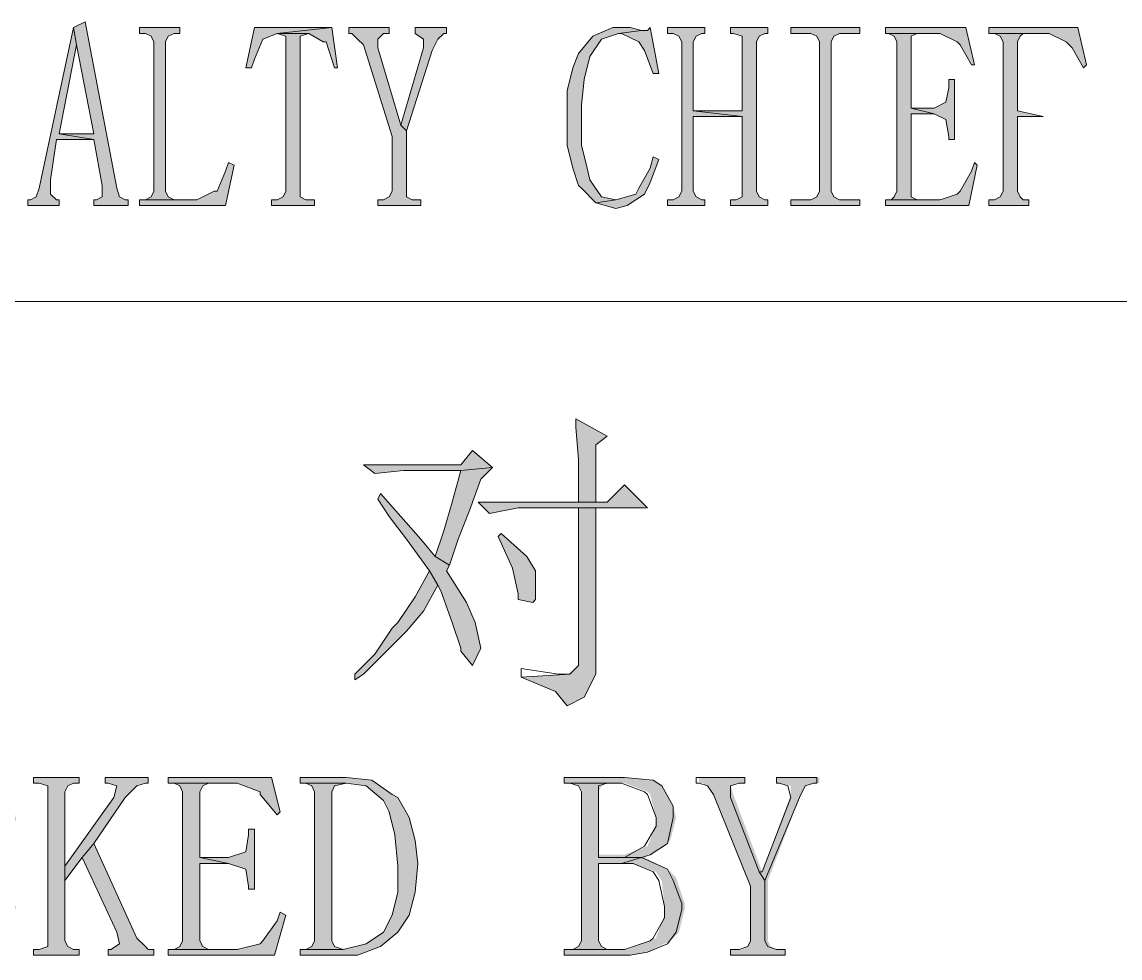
# Model space of a CAD drawing. Header units: millimetres. Extents: x 53009415 to 54059915, y 20499171 to 20796171.
# Drawn here: x 53608348 to 53614210, y 20544664 to 20549663 of the extents above; entities that cross this region are included whole.
import ezdxf

# ---------------------------------------------------------------- set-up
doc = ezdxf.new("R2010")
doc.units = ezdxf.units.MM
doc.header["$LTSCALE"] = 1000
doc.layers.add('PUB_TITLE', color=7, linetype='Continuous', lineweight=20)
doc.layers.add('ROAD', color=2, linetype='Continuous')

# ---------------------------------------------------------------- blocks, each defined once
blk = doc.blocks.new('a1')
at = {"layer": 'PUB_TITLE'}
h = blk.add_hatch(color=256, dxfattribs=at)
h.dxf.hatch_style = 1
h.paths.add_polyline_path([(50500050.6, 18559407), (50500053.7, 18559413.1), (50500059.8, 18559416.1), (50500081.3, 18559416.1), (50500081.3, 18559422.3), (50500010.8, 18559422.3), (50500010.8, 18559416.1), (50500029.2, 18559416.1), (50500035.3, 18559413.1), (50500038.4, 18559407), (50500038.4, 18559247.7), (50500035.3, 18559241.6), (50500029.2, 18559238.5), (50500010.8, 18559238.5), (50500010.8, 18559232.4), (50500081.3, 18559232.4), (50500081.3, 18559238.5), (50500059.8, 18559238.5), (50500053.7, 18559241.6), (50500050.6, 18559247.7)])
h.paths.add_polyline_path([(50500133.3, 18559302.8), (50500173.2, 18559302.8), (50500136.4, 18559308.9), (50500154.8, 18559403.9), (50500151.7, 18559422.3), (50500115, 18559250.8), (50500111.9, 18559241.6), (50500105.8, 18559238.5), (50500102.7, 18559238.5), (50500102.7, 18559232.4), (50500136.4, 18559232.4), (50500136.4, 18559238.5), (50500133.3, 18559238.5), (50500127.2, 18559244.6), (50500127.2, 18559259.9)])
h.paths.add_polyline_path([(50500164, 18559428.4), (50500151.7, 18559422.3), (50500154.8, 18559403.9), (50500173.2, 18559308.9), (50500136.4, 18559308.9), (50500173.2, 18559302.8), (50500182.3, 18559253.8), (50500182.3, 18559241.6), (50500176.2, 18559238.5), (50500173.2, 18559238.5), (50500173.2, 18559232.4), (50500209.9, 18559232.4), (50500209.9, 18559238.5), (50500206.8, 18559238.5), (50500200.7, 18559241.6), (50500197.7, 18559250.8)])
h.paths.add_polyline_path([(50500249.7, 18559407), (50500252.8, 18559413.1), (50500258.9, 18559416.1), (50500265, 18559416.1), (50500265, 18559422.3), (50500222.2, 18559422.3), (50500222.2, 18559416.1), (50500228.3, 18559416.1), (50500234.4, 18559413.1), (50500237.5, 18559407), (50500237.5, 18559247.7), (50500234.4, 18559241.6), (50500228.3, 18559238.5), (50500258.9, 18559238.5), (50500252.8, 18559241.6), (50500249.7, 18559247.7)])
h.paths.add_polyline_path([(50500323.2, 18559275.3), (50500317.1, 18559278.3), (50500314, 18559269.1), (50500304.9, 18559247.7), (50500301.8, 18559247.7), (50500283.4, 18559238.5), (50500258.9, 18559238.5), (50500228.3, 18559238.5), (50500222.2, 18559238.5), (50500222.2, 18559232.4), (50500314, 18559232.4)])
h.paths.add_polyline_path([(50500393.7, 18559403.9), (50500393.7, 18559413.1), (50500402.9, 18559416.1), (50500369.2, 18559416.1), (50500378.4, 18559413.1), (50500378.4, 18559403.9), (50500378.4, 18559247.7), (50500375.3, 18559241.6), (50500369.2, 18559238.5), (50500363, 18559238.5), (50500363, 18559232.4), (50500409, 18559232.4), (50500409, 18559238.5), (50500399.8, 18559238.5), (50500393.7, 18559241.6), (50500393.7, 18559247.7)])
h.paths.add_polyline_path([(50500369.2, 18559416.1), (50500427.4, 18559422.3), (50500344.7, 18559422.3), (50500335.5, 18559379.4), (50500341.6, 18559379.4), (50500344.7, 18559388.6), (50500353.9, 18559410)])
h.paths.add_polyline_path([(50500427.4, 18559422.3), (50500369.2, 18559416.1), (50500402.9, 18559416.1), (50500418.2, 18559407), (50500421.2, 18559407), (50500430.4, 18559379.4), (50500433.5, 18559379.4)])
h.paths.add_polyline_path([(50500482.5, 18559416.1), (50500488.6, 18559416.1), (50500488.6, 18559422.3), (50500445.7, 18559422.3), (50500445.7, 18559416.1), (50500448.8, 18559416.1), (50500454.9, 18559410), (50500461.1, 18559403.9), (50500491.7, 18559305.9), (50500491.7, 18559247.7), (50500488.6, 18559241.6), (50500482.5, 18559238.5), (50500476.4, 18559238.5), (50500476.4, 18559232.4), (50500522.3, 18559232.4), (50500522.3, 18559238.5), (50500513.1, 18559238.5), (50500507, 18559241.6), (50500507, 18559247.7), (50500507, 18559312), (50500500.9, 18559318.1), (50500476.4, 18559400.8), (50500476.4, 18559410)])
h.paths.add_polyline_path([(50500549.9, 18559422.3), (50500516.2, 18559422.3), (50500516.2, 18559416.1), (50500525.4, 18559410), (50500525.4, 18559400.8), (50500500.9, 18559318.1), (50500507, 18559312), (50500534.6, 18559397.8), (50500540.7, 18559410), (50500546.8, 18559416.1), (50500549.9, 18559416.1)])
h = blk.add_hatch(color=256, dxfattribs=at)
h.dxf.hatch_style = 1
h.paths.add_polyline_path([(50500703, 18559391.6), (50500715.3, 18559410), (50500733.6, 18559416.1), (50500758.1, 18559419.2), (50500745.9, 18559422.3), (50500733.6, 18559422.3), (50500727.5, 18559422.3), (50500706.1, 18559413.1), (50500690.8, 18559394.7), (50500684.6, 18559379.4), (50500678.5, 18559354.9), (50500678.5, 18559327.3), (50500678.5, 18559296.7), (50500684.6, 18559272.2), (50500690.8, 18559253.8), (50500693.8, 18559250.8), (50500709.1, 18559235.4), (50500730.6, 18559238.5), (50500715.3, 18559241.6), (50500703, 18559259.9), (50500699.9, 18559272.2), (50500693.8, 18559296.7), (50500693.8, 18559327.3), (50500693.8, 18559339.6), (50500696.9, 18559367.1)])
h.paths.add_polyline_path([(50500767.3, 18559422.3), (50500764.3, 18559419.2), (50500758.1, 18559419.2), (50500733.6, 18559416.1), (50500736.7, 18559416.1), (50500755.1, 18559407), (50500761.2, 18559397.8), (50500770.4, 18559373.3), (50500776.5, 18559373.3)])
h.paths.add_polyline_path([(50500767.3, 18559256.9), (50500776.5, 18559281.4), (50500770.4, 18559284.4), (50500767.3, 18559272.2), (50500755.1, 18559250.8), (50500752, 18559244.6), (50500730.6, 18559238.5), (50500709.1, 18559235.4), (50500730.6, 18559229.3), (50500742.8, 18559232.4), (50500761.2, 18559244.6)])
h.paths.add_polyline_path([(50500813.3, 18559407), (50500816.3, 18559413.1), (50500822.5, 18559416.1), (50500825.5, 18559416.1), (50500825.5, 18559422.3), (50500785.7, 18559422.3), (50500785.7, 18559416.1), (50500791.8, 18559416.1), (50500798, 18559413.1), (50500801, 18559407), (50500801, 18559247.7), (50500798, 18559241.6), (50500791.8, 18559238.5), (50500785.7, 18559238.5), (50500785.7, 18559232.4), (50500825.5, 18559232.4), (50500825.5, 18559238.5), (50500822.5, 18559238.5), (50500816.3, 18559241.6), (50500813.3, 18559247.7), (50500813.3, 18559327.3), (50500865.3, 18559327.3), (50500813.3, 18559333.5)])
h.paths.add_polyline_path([(50500880.6, 18559407), (50500883.7, 18559413.1), (50500889.8, 18559416.1), (50500892.9, 18559416.1), (50500892.9, 18559422.3), (50500853.1, 18559422.3), (50500853.1, 18559416.1), (50500856.1, 18559416.1), (50500865.3, 18559413.1), (50500865.3, 18559407), (50500865.3, 18559333.5), (50500813.3, 18559333.5), (50500865.3, 18559327.3), (50500865.3, 18559247.7), (50500865.3, 18559241.6), (50500859.2, 18559238.5), (50500853.1, 18559238.5), (50500853.1, 18559232.4), (50500892.9, 18559232.4), (50500892.9, 18559238.5), (50500889.8, 18559238.5), (50500883.7, 18559241.6), (50500880.6, 18559247.7)])
h.paths.add_polyline_path([(50500960.3, 18559407), (50500963.3, 18559413.1), (50500969.5, 18559416.1), (50500990.9, 18559416.1), (50500990.9, 18559422.3), (50500917.4, 18559422.3), (50500917.4, 18559416.1), (50500938.8, 18559416.1), (50500945, 18559413.1), (50500948, 18559407), (50500948, 18559247.7), (50500945, 18559241.6), (50500938.8, 18559238.5), (50500917.4, 18559238.5), (50500917.4, 18559232.4), (50500990.9, 18559232.4), (50500990.9, 18559238.5), (50500969.5, 18559238.5), (50500963.3, 18559241.6), (50500960.3, 18559247.7)])
h.paths.add_polyline_path([(50501046, 18559407), (50501046, 18559413.1), (50501052.2, 18559416.1), (50501021.5, 18559416.1), (50501027.7, 18559413.1), (50501030.7, 18559407), (50501030.7, 18559247.7), (50501027.7, 18559241.6), (50501024.6, 18559238.5), (50501052.2, 18559238.5), (50501046, 18559241.6), (50501046, 18559247.7), (50501046, 18559330.4), (50501070.5, 18559330.4), (50501046, 18559336.5)])
h.paths.add_polyline_path([(50501092, 18559367.1), (50501085.9, 18559367.1), (50501085.9, 18559358), (50501082.8, 18559342.6), (50501070.5, 18559336.5), (50501046, 18559336.5), (50501070.5, 18559330.4), (50501082.8, 18559324.3), (50501085.9, 18559305.9), (50501085.9, 18559302.8), (50501092, 18559302.8)])
h.paths.add_polyline_path([(50501116.5, 18559275.3), (50501113.4, 18559278.3), (50501110.4, 18559269.1), (50501098.1, 18559247.7), (50501095, 18559244.6), (50501076.7, 18559238.5), (50501052.2, 18559238.5), (50501024.6, 18559238.5), (50501018.5, 18559238.5), (50501018.5, 18559232.4), (50501107.3, 18559232.4)])
h.paths.add_polyline_path([(50501104.2, 18559422.3), (50501018.5, 18559422.3), (50501018.5, 18559416.1), (50501021.5, 18559416.1), (50501076.7, 18559416.1), (50501095, 18559407), (50501098.1, 18559403.9), (50501110.4, 18559382.5), (50501113.4, 18559382.5)])
h = blk.add_hatch(color=256, dxfattribs=at)
h.dxf.hatch_style = 1
h.paths.add_polyline_path([(50501159.4, 18559407), (50501162.4, 18559413.1), (50501165.5, 18559416.1), (50501134.9, 18559416.1), (50501141, 18559413.1), (50501144, 18559407), (50501144, 18559247.7), (50501141, 18559241.6), (50501134.9, 18559238.5), (50501128.7, 18559238.5), (50501128.7, 18559232.4), (50501171.6, 18559232.4), (50501171.6, 18559238.5), (50501165.5, 18559238.5), (50501162.4, 18559241.6), (50501159.4, 18559247.7), (50501159.4, 18559327.3), (50501186.9, 18559327.3), (50501159.4, 18559333.5)])
h.paths.add_polyline_path([(50501223.7, 18559422.3), (50501128.7, 18559422.3), (50501128.7, 18559416.1), (50501134.9, 18559416.1), (50501190, 18559416.1), (50501193.1, 18559416.1), (50501211.4, 18559407), (50501217.6, 18559400.8), (50501229.8, 18559379.4), (50501232.9, 18559382.5)])
h = blk.add_hatch(color=256, dxfattribs=at)
h.dxf.hatch_style = 1
h.paths.add_polyline_path([(50500577.4, 18558970.8), (50500565.2, 18558955.5), (50500461.1, 18558955.5), (50500473.3, 18558946.3), (50500503.9, 18558949.4), (50500565.2, 18558949.4), (50500598.9, 18558952.4)])
h.paths.add_polyline_path([(50500586.6, 18558940.2), (50500598.9, 18558952.4), (50500565.2, 18558949.4), (50500556, 18558915.7), (50500546.8, 18558885), (50500537.6, 18558857.5), (50500552.9, 18558848.3), (50500562.1, 18558875.9), (50500574.4, 18558906.5)])
h.paths.add_polyline_path([(50500522.3, 18558875.9), (50500500.9, 18558900.4), (50500479.4, 18558924.9), (50500476.4, 18558918.7), (50500488.6, 18558900.4), (50500507, 18558875.9), (50500531.5, 18558842.2), (50500540.7, 18558826.9), (50500543.7, 18558820.7), (50500556, 18558787), (50500565.2, 18558759.5), (50500565.2, 18558756.4), (50500577.4, 18558741.1), (50500586.6, 18558759.5), (50500580.5, 18558787), (50500571.3, 18558808.5), (50500549.9, 18558842.2), (50500552.9, 18558848.3), (50500537.6, 18558857.5)])
h.paths.add_polyline_path([(50500531.5, 18558842.2), (50500516.2, 18558814.6), (50500497.8, 18558787), (50500491.7, 18558780.9), (50500473.3, 18558753.3), (50500451.9, 18558731.9), (50500451.9, 18558725.8), (50500461.1, 18558731.9), (50500485.6, 18558756.4), (50500507, 18558777.8), (50500525.4, 18558799.3), (50500540.7, 18558826.9)])
h.paths.add_polyline_path([(50500739.8, 18558934), (50500721.4, 18558915.7), (50500709.1, 18558915.7), (50500690.8, 18558915.7), (50500583.6, 18558915.7), (50500595.8, 18558903.4), (50500626.4, 18558909.5), (50500690.8, 18558909.5), (50500709.1, 18558909.5), (50500764.3, 18558909.5)])
h.paths.add_polyline_path([(50500709.1, 18558976.9), (50500721.4, 18558986.1), (50500687.7, 18559004.5), (50500687.7, 18558995.3), (50500690.8, 18558961.6), (50500690.8, 18558915.7), (50500709.1, 18558915.7)])
h.paths.add_polyline_path([(50500709.1, 18558909.5), (50500690.8, 18558909.5), (50500690.8, 18558741.1), (50500681.6, 18558731.9), (50500629.5, 18558728.8), (50500666.3, 18558713.5), (50500678.5, 18558698.2), (50500696.9, 18558707.4), (50500709.1, 18558731.9)])
h.paths.add_polyline_path([(50500635.6, 18558857.5), (50500608.1, 18558882), (50500605, 18558878.9), (50500620.3, 18558845.2), (50500626.4, 18558817.7), (50500626.4, 18558811.5), (50500641.8, 18558808.5), (50500644.8, 18558811.5), (50500644.8, 18558842.2)])
h = blk.add_hatch(color=256, dxfattribs=at)
h.dxf.hatch_style = 1
h.paths.add_polyline_path([(50499655.5, 18558624.7), (50499649.4, 18558618.6), (50499643.3, 18558618.6), (50499612.7, 18558615.5), (50499618.8, 18558615.5), (50499640.2, 18558606.3), (50499646.4, 18558597.1), (50499658.6, 18558572.6), (50499664.7, 18558575.7)])
h.paths.add_polyline_path([(50499643.3, 18558618.6), (50499631, 18558621.6), (50499615.7, 18558624.7), (50499603.5, 18558621.6), (50499579, 18558615.5), (50499560.6, 18558597.1), (50499551.4, 18558578.8), (50499545.3, 18558554.3), (50499542.2, 18558526.7), (50499545.3, 18558499.1), (50499551.4, 18558471.6), (50499560.6, 18558453.2), (50499563.7, 18558450.1), (50499585.1, 18558434.8), (50499609.6, 18558437.9), (50499591.2, 18558444), (50499572.9, 18558462.4), (50499569.8, 18558471.6), (50499563.7, 18558496.1), (50499563.7, 18558526.7), (50499563.7, 18558542), (50499566.7, 18558566.5), (50499575.9, 18558591), (50499588.2, 18558609.4), (50499612.7, 18558615.5)])
h.paths.add_polyline_path([(50499655.5, 18558456.3), (50499664.7, 18558483.8), (50499658.6, 18558486.9), (50499655.5, 18558474.6), (50499640.2, 18558450.1), (50499634.1, 18558447.1), (50499609.6, 18558437.9), (50499585.1, 18558434.8), (50499609.6, 18558428.7), (50499621.9, 18558431.8), (50499646.4, 18558444)])
h.paths.add_polyline_path([(50499713.7, 18558526.7), (50499778.1, 18558526.7), (50499713.7, 18558535.9), (50499713.7, 18558606.3), (50499716.8, 18558612.5), (50499726, 18558615.5), (50499729.1, 18558615.5), (50499729.1, 18558621.6), (50499680, 18558621.6), (50499680, 18558615.5), (50499683.1, 18558615.5), (50499692.3, 18558612.5), (50499695.4, 18558606.3), (50499695.4, 18558447.1), (50499692.3, 18558440.9), (50499686.2, 18558437.9), (50499680, 18558437.9), (50499680, 18558431.8), (50499729.1, 18558431.8), (50499729.1, 18558437.9), (50499722.9, 18558437.9), (50499716.8, 18558440.9), (50499713.7, 18558447.1)])
h.paths.add_polyline_path([(50499796.4, 18558606.3), (50499799.5, 18558612.5), (50499808.7, 18558615.5), (50499811.7, 18558615.5), (50499811.7, 18558621.6), (50499762.7, 18558621.6), (50499762.7, 18558615.5), (50499768.9, 18558615.5), (50499778.1, 18558612.5), (50499778.1, 18558606.3), (50499778.1, 18558535.9), (50499713.7, 18558535.9), (50499778.1, 18558526.7), (50499778.1, 18558447.1), (50499778.1, 18558440.9), (50499768.9, 18558437.9), (50499762.7, 18558437.9), (50499762.7, 18558431.8), (50499811.7, 18558431.8), (50499811.7, 18558437.9), (50499805.6, 18558437.9), (50499799.5, 18558440.9), (50499796.4, 18558447.1)])
h.paths.add_polyline_path([(50499860.8, 18558529.8), (50499891.4, 18558529.8), (50499860.8, 18558535.9), (50499860.8, 18558606.3), (50499863.8, 18558612.5), (50499869.9, 18558615.5), (50499833.2, 18558615.5), (50499839.3, 18558612.5), (50499842.4, 18558606.3), (50499842.4, 18558447.1), (50499839.3, 18558440.9), (50499833.2, 18558437.9), (50499869.9, 18558437.9), (50499863.8, 18558440.9), (50499860.8, 18558447.1)])
h.paths.add_polyline_path([(50499918.9, 18558566.5), (50499912.8, 18558566.5), (50499912.8, 18558560.4), (50499909.8, 18558542), (50499891.4, 18558535.9), (50499860.8, 18558535.9), (50499891.4, 18558529.8), (50499909.8, 18558523.6), (50499912.8, 18558505.3), (50499912.8, 18558502.2), (50499918.9, 18558502.2)])
h.paths.add_polyline_path([(50499934.3, 18558621.6), (50499827.1, 18558621.6), (50499827.1, 18558615.5), (50499833.2, 18558615.5), (50499900.6, 18558615.5), (50499922, 18558606.3), (50499925.1, 18558603.3), (50499943.4, 18558581.8), (50499946.5, 18558584.9)])
h.paths.add_polyline_path([(50499949.6, 18558474.6), (50499946.5, 18558477.7), (50499943.4, 18558468.5), (50499928.1, 18558447.1), (50499925.1, 18558444), (50499897.5, 18558437.9), (50499869.9, 18558437.9), (50499833.2, 18558437.9), (50499827.1, 18558437.9), (50499827.1, 18558431.8), (50499937.3, 18558431.8)])
h.paths.add_polyline_path([(50499989.4, 18558526.7), (50499989.4, 18558542), (50499992.5, 18558566.5), (50500001.6, 18558591), (50500013.9, 18558609.4), (50500038.4, 18558615.5), (50500069, 18558618.6), (50500056.8, 18558621.6), (50500041.5, 18558624.7), (50500029.2, 18558621.6), (50500007.8, 18558615.5), (50499986.3, 18558597.1), (50499980.2, 18558578.8), (50499971, 18558554.3), (50499967.9, 18558526.7), (50499971, 18558499.1), (50499977.1, 18558471.6), (50499986.3, 18558453.2), (50499989.4, 18558450.1), (50500010.8, 18558434.8), (50500035.3, 18558437.9), (50500017, 18558444), (50499998.6, 18558462.4), (50499995.5, 18558471.6), (50499989.4, 18558496.1)])
h.paths.add_polyline_path([(50500081.3, 18558624.7), (50500075.1, 18558618.6), (50500069, 18558618.6), (50500038.4, 18558615.5), (50500044.5, 18558615.5), (50500066, 18558606.3), (50500072.1, 18558597.1), (50500084.3, 18558572.6), (50500090.5, 18558575.7)])
h.paths.add_polyline_path([(50500081.3, 18558456.3), (50500090.5, 18558483.8), (50500084.3, 18558486.9), (50500081.3, 18558474.6), (50500066, 18558450.1), (50500059.8, 18558447.1), (50500035.3, 18558437.9), (50500010.8, 18558434.8), (50500035.3, 18558428.7), (50500050.6, 18558431.8), (50500072.1, 18558444)])
h.paths.add_polyline_path([(50500142.5, 18558606.3), (50500145.6, 18558612.5), (50500151.7, 18558615.5), (50500157.8, 18558615.5), (50500157.8, 18558621.6), (50500108.8, 18558621.6), (50500108.8, 18558615.5), (50500115, 18558615.5), (50500124.1, 18558612.5), (50500124.1, 18558606.3), (50500124.1, 18558447.1), (50500124.1, 18558440.9), (50500115, 18558437.9), (50500108.8, 18558437.9), (50500108.8, 18558431.8), (50500157.8, 18558431.8), (50500157.8, 18558437.9), (50500151.7, 18558437.9), (50500145.6, 18558440.9), (50500142.5, 18558447.1), (50500142.5, 18558511.4), (50500142.5, 18558526.7)])
h.paths.add_polyline_path([(50500173.2, 18558551.2), (50500206.8, 18558600.2), (50500219.1, 18558612.5), (50500228.3, 18558615.5), (50500231.3, 18558615.5), (50500231.3, 18558621.6), (50500185.4, 18558621.6), (50500185.4, 18558615.5), (50500188.5, 18558615.5), (50500197.7, 18558612.5), (50500194.6, 18558600.2), (50500142.5, 18558526.7), (50500142.5, 18558511.4), (50500160.9, 18558535.9)])
h.paths.add_polyline_path([(50500173.2, 18558551.2), (50500160.9, 18558535.9), (50500197.7, 18558456.3), (50500200.7, 18558444), (50500191.5, 18558437.9), (50500188.5, 18558437.9), (50500188.5, 18558431.8), (50500237.5, 18558431.8), (50500237.5, 18558437.9), (50500231.3, 18558437.9), (50500228.3, 18558440.9), (50500219.1, 18558450.1)])
h.paths.add_polyline_path([(50500286.5, 18558606.3), (50500289.5, 18558612.5), (50500295.7, 18558615.5), (50500258.9, 18558615.5), (50500265, 18558612.5), (50500268.1, 18558606.3), (50500268.1, 18558447.1), (50500265, 18558440.9), (50500258.9, 18558437.9), (50500295.7, 18558437.9), (50500289.5, 18558440.9), (50500286.5, 18558447.1), (50500286.5, 18558529.8), (50500317.1, 18558529.8), (50500286.5, 18558535.9)])
h.paths.add_polyline_path([(50500363, 18558621.6), (50500252.8, 18558621.6), (50500252.8, 18558615.5), (50500258.9, 18558615.5), (50500326.3, 18558615.5), (50500350.8, 18558606.3), (50500350.8, 18558603.3), (50500369.2, 18558581.8), (50500372.2, 18558584.9)])
h.paths.add_polyline_path([(50500344.7, 18558566.5), (50500338.5, 18558566.5), (50500338.5, 18558560.4), (50500335.5, 18558542), (50500317.1, 18558535.9), (50500286.5, 18558535.9), (50500317.1, 18558529.8), (50500335.5, 18558523.6), (50500338.5, 18558505.3), (50500338.5, 18558502.2), (50500344.7, 18558502.2)])
h.paths.add_polyline_path([(50500378.4, 18558474.6), (50500372.2, 18558477.7), (50500369.2, 18558468.5), (50500353.9, 18558447.1), (50500350.8, 18558444), (50500326.3, 18558437.9), (50500295.7, 18558437.9), (50500258.9, 18558437.9), (50500252.8, 18558437.9), (50500252.8, 18558431.8), (50500366.1, 18558431.8)])
h = blk.add_hatch(color=256, dxfattribs=at)
h.dxf.hatch_style = 1
h.paths.add_polyline_path([(50500427.4, 18558606.3), (50500430.4, 18558612.5), (50500442.7, 18558615.5), (50500399.8, 18558615.5), (50500405.9, 18558612.5), (50500409, 18558606.3), (50500409, 18558447.1), (50500405.9, 18558440.9), (50500399.8, 18558437.9), (50500439.6, 18558437.9), (50500430.4, 18558440.9), (50500427.4, 18558447.1)], flags=17)
h.paths.add_polyline_path([(50500516.2, 18558554.3), (50500510.1, 18558578.8), (50500497.8, 18558600.2), (50500491.7, 18558603.3), (50500470.2, 18558618.6), (50500442.7, 18558621.6), (50500393.7, 18558621.6), (50500393.7, 18558615.5), (50500399.8, 18558615.5), (50500442.7, 18558615.5), (50500464.1, 18558612.5), (50500482.5, 18558597.1), (50500488.6, 18558584.9), (50500494.7, 18558560.4), (50500497.8, 18558526.7), (50500497.8, 18558499.1), (50500491.7, 18558474.6), (50500482.5, 18558456.3), (50500464.1, 18558444), (50500439.6, 18558437.9), (50500399.8, 18558437.9), (50500393.7, 18558437.9), (50500393.7, 18558431.8), (50500439.6, 18558431.8), (50500454.9, 18558431.8), (50500479.4, 18558440.9), (50500497.8, 18558456.3), (50500510.1, 18558474.6), (50500516.2, 18558499.1), (50500519.2, 18558529.8)])
h = blk.add_hatch(color=256, dxfattribs=at)
h.dxf.hatch_style = 1
h.paths.add_polyline_path([(50500712.2, 18558529.8), (50500736.7, 18558529.8), (50500761.2, 18558535.9), (50500712.2, 18558539), (50500712.2, 18558606.4), (50500715.3, 18558612.5), (50500721.4, 18558615.6), (50500684.6, 18558615.6), (50500690.8, 18558612.5), (50500693.8, 18558606.4), (50500693.8, 18558447.1), (50500690.8, 18558441), (50500684.6, 18558437.9), (50500721.4, 18558437.9), (50500715.3, 18558441), (50500712.2, 18558447.1)])
h.paths.add_polyline_path([(50500794.9, 18558578.8), (50500791.8, 18558591.1), (50500779.6, 18558612.5), (50500770.4, 18558618.6), (50500739.8, 18558621.7), (50500675.4, 18558621.7), (50500675.4, 18558615.6), (50500684.6, 18558615.6), (50500736.7, 18558615.6), (50500739.8, 18558615.6), (50500764.3, 18558606.4), (50500767.3, 18558603.3), (50500773.5, 18558578.8), (50500773.5, 18558569.6), (50500764.3, 18558548.2), (50500739.8, 18558539), (50500712.2, 18558539), (50500761.2, 18558535.9), (50500767.3, 18558539), (50500788.8, 18558554.3)])
h.paths.add_polyline_path([(50500794.9, 18558514.5), (50500785.7, 18558523.7), (50500761.2, 18558535.9), (50500736.7, 18558529.8), (50500749, 18558529.8), (50500773.5, 18558520.6), (50500779.6, 18558511.4), (50500782.6, 18558483.9), (50500782.6, 18558474.7), (50500773.5, 18558450.2), (50500767.3, 18558447.1), (50500742.8, 18558437.9), (50500721.4, 18558437.9), (50500684.6, 18558437.9), (50500675.4, 18558437.9), (50500675.4, 18558431.8), (50500745.9, 18558431.8), (50500764.3, 18558434.9), (50500788.8, 18558447.1), (50500798, 18558456.3), (50500804.1, 18558480.8), (50500804.1, 18558486.9)])
h.paths.add_polyline_path([(50500856.1, 18558603.3), (50500853.1, 18558612.5), (50500862.3, 18558615.6), (50500868.4, 18558615.6), (50500868.4, 18558621.7), (50500819.4, 18558621.7), (50500819.4, 18558615.6), (50500822.5, 18558615.6), (50500828.6, 18558612.5), (50500834.7, 18558603.3), (50500874.5, 18558505.3), (50500874.5, 18558447.1), (50500871.5, 18558441), (50500865.3, 18558437.9), (50500853.1, 18558437.9), (50500853.1, 18558431.8), (50500911.3, 18558431.8), (50500911.3, 18558437.9), (50500902.1, 18558437.9), (50500896, 18558441), (50500892.9, 18558447.1), (50500892.9, 18558511.4), (50500886.8, 18558520.6)])
h.paths.add_polyline_path([(50500926.6, 18558600.3), (50500932.7, 18558612.5), (50500945, 18558615.6), (50500948, 18558615.6), (50500948, 18558621.7), (50500902.1, 18558621.7), (50500902.1, 18558615.6), (50500905.2, 18558615.6), (50500917.4, 18558612.5), (50500917.4, 18558603.3), (50500886.8, 18558520.6), (50500892.9, 18558511.4)])
blk.add_line((50499410, 18559130), (50505410, 18559130), dxfattribs=at)
at = {"layer": 'PUB_TITLE', "lineweight": 0}
for points in [[(50500164, 18559428.4), (50500151.7, 18559422.3), (50500154.8, 18559403.9), (50500173.2, 18559308.9), (50500136.4, 18559308.9), (50500173.2, 18559302.8), (50500182.3, 18559253.8), (50500182.3, 18559241.6), (50500176.2, 18559238.5), (50500173.2, 18559238.5), (50500173.2, 18559232.4), (50500209.9, 18559232.4), (50500209.9, 18559238.5), (50500206.8, 18559238.5), (50500200.7, 18559241.6), (50500197.7, 18559250.8)], [(50500151.7, 18559422.3), (50500115, 18559250.8), (50500111.9, 18559241.6), (50500105.8, 18559238.5), (50500102.7, 18559238.5), (50500102.7, 18559232.4), (50500136.4, 18559232.4), (50500136.4, 18559238.5), (50500133.3, 18559238.5), (50500127.2, 18559244.6), (50500127.2, 18559259.9), (50500133.3, 18559302.8), (50500173.2, 18559302.8), (50500136.4, 18559308.9), (50500154.8, 18559403.9), (50500154.8, 18559403.9)], [(50500265, 18559422.3), (50500222.2, 18559422.3), (50500222.2, 18559416.1), (50500228.3, 18559416.1), (50500234.4, 18559413.1), (50500237.5, 18559407), (50500237.5, 18559247.7), (50500234.4, 18559241.6), (50500228.3, 18559238.5), (50500258.9, 18559238.5), (50500252.8, 18559241.6), (50500249.7, 18559247.7), (50500249.7, 18559407), (50500252.8, 18559413.1), (50500258.9, 18559416.1), (50500265, 18559416.1)], [(50500427.4, 18559422.3), (50500344.7, 18559422.3), (50500335.5, 18559379.4), (50500341.6, 18559379.4), (50500344.7, 18559388.6), (50500353.9, 18559410), (50500369.2, 18559416.1)], [(50500369.2, 18559416.1), (50500378.4, 18559413.1), (50500378.4, 18559403.9), (50500378.4, 18559247.7), (50500375.3, 18559241.6), (50500369.2, 18559238.5), (50500363, 18559238.5), (50500363, 18559232.4), (50500409, 18559232.4), (50500409, 18559238.5), (50500399.8, 18559238.5), (50500393.7, 18559241.6), (50500393.7, 18559247.7), (50500393.7, 18559403.9), (50500393.7, 18559413.1), (50500402.9, 18559416.1)], [(50500427.4, 18559422.3), (50500369.2, 18559416.1), (50500402.9, 18559416.1), (50500418.2, 18559407), (50500421.2, 18559407), (50500430.4, 18559379.4), (50500433.5, 18559379.4)], [(50500488.6, 18559422.3), (50500445.7, 18559422.3), (50500445.7, 18559416.1), (50500448.8, 18559416.1), (50500454.9, 18559410), (50500461.1, 18559403.9), (50500491.7, 18559305.9), (50500491.7, 18559247.7), (50500488.6, 18559241.6), (50500482.5, 18559238.5), (50500476.4, 18559238.5), (50500476.4, 18559232.4), (50500522.3, 18559232.4), (50500522.3, 18559238.5), (50500513.1, 18559238.5), (50500507, 18559241.6), (50500507, 18559247.7), (50500507, 18559312), (50500500.9, 18559318.1), (50500476.4, 18559400.8), (50500476.4, 18559410), (50500482.5, 18559416.1), (50500488.6, 18559416.1)], [(50500549.9, 18559422.3), (50500516.2, 18559422.3), (50500516.2, 18559416.1), (50500516.2, 18559416.1), (50500525.4, 18559410), (50500525.4, 18559400.8), (50500500.9, 18559318.1), (50500500.9, 18559318.1), (50500507, 18559312), (50500534.6, 18559397.8), (50500540.7, 18559410), (50500546.8, 18559416.1), (50500549.9, 18559416.1)], [(50500733.6, 18559422.3), (50500727.5, 18559422.3), (50500706.1, 18559413.1), (50500690.8, 18559394.7), (50500684.6, 18559379.4), (50500678.5, 18559354.9), (50500678.5, 18559327.3), (50500678.5, 18559296.7), (50500684.6, 18559272.2), (50500690.8, 18559253.8), (50500693.8, 18559250.8), (50500709.1, 18559235.4), (50500730.6, 18559238.5), (50500715.3, 18559241.6), (50500703, 18559259.9), (50500699.9, 18559272.2), (50500693.8, 18559296.7), (50500693.8, 18559327.3), (50500693.8, 18559339.6), (50500696.9, 18559367.1), (50500703, 18559391.6), (50500715.3, 18559410), (50500733.6, 18559416.1), (50500758.1, 18559419.2), (50500745.9, 18559422.3)], [(50500767.3, 18559422.3), (50500764.3, 18559419.2), (50500758.1, 18559419.2), (50500733.6, 18559416.1), (50500736.7, 18559416.1), (50500755.1, 18559407), (50500761.2, 18559397.8), (50500770.4, 18559373.3), (50500776.5, 18559373.3)], [(50500825.5, 18559422.3), (50500785.7, 18559422.3), (50500785.7, 18559416.1), (50500791.8, 18559416.1), (50500798, 18559413.1), (50500801, 18559407), (50500801, 18559247.7), (50500798, 18559241.6), (50500791.8, 18559238.5), (50500785.7, 18559238.5), (50500785.7, 18559232.4), (50500825.5, 18559232.4), (50500825.5, 18559238.5), (50500822.5, 18559238.5), (50500816.3, 18559241.6), (50500813.3, 18559247.7), (50500813.3, 18559327.3), (50500865.3, 18559327.3), (50500813.3, 18559333.5), (50500813.3, 18559407), (50500816.3, 18559413.1), (50500822.5, 18559416.1), (50500825.5, 18559416.1)], [(50500892.9, 18559422.3), (50500853.1, 18559422.3), (50500853.1, 18559416.1), (50500856.1, 18559416.1), (50500865.3, 18559413.1), (50500865.3, 18559407), (50500865.3, 18559333.5), (50500813.3, 18559333.5), (50500865.3, 18559327.3), (50500865.3, 18559247.7), (50500865.3, 18559241.6), (50500859.2, 18559238.5), (50500853.1, 18559238.5), (50500853.1, 18559232.4), (50500892.9, 18559232.4), (50500892.9, 18559238.5), (50500889.8, 18559238.5), (50500883.7, 18559241.6), (50500880.6, 18559247.7), (50500880.6, 18559407), (50500883.7, 18559413.1), (50500889.8, 18559416.1), (50500892.9, 18559416.1)], [(50500990.9, 18559422.3), (50500917.4, 18559422.3), (50500917.4, 18559416.1), (50500938.8, 18559416.1), (50500945, 18559413.1), (50500948, 18559407), (50500948, 18559247.7), (50500945, 18559241.6), (50500938.8, 18559238.5), (50500917.4, 18559238.5), (50500917.4, 18559232.4), (50500990.9, 18559232.4), (50500990.9, 18559238.5), (50500969.5, 18559238.5), (50500963.3, 18559241.6), (50500960.3, 18559247.7), (50500960.3, 18559407), (50500963.3, 18559413.1), (50500969.5, 18559416.1), (50500990.9, 18559416.1)], [(50501104.2, 18559422.3), (50501018.5, 18559422.3), (50501018.5, 18559416.1), (50501021.5, 18559416.1), (50501076.7, 18559416.1), (50501095, 18559407), (50501098.1, 18559403.9), (50501110.4, 18559382.5), (50501113.4, 18559382.5)], [(50501021.5, 18559416.1), (50501027.7, 18559413.1), (50501030.7, 18559407), (50501030.7, 18559247.7), (50501027.7, 18559241.6), (50501024.6, 18559238.5), (50501052.2, 18559238.5), (50501046, 18559241.6), (50501046, 18559247.7), (50501046, 18559330.4), (50501070.5, 18559330.4), (50501046, 18559336.5), (50501046, 18559407), (50501046, 18559413.1), (50501052.2, 18559416.1), (50501076.7, 18559416.1)], [(50501223.7, 18559422.3), (50501128.7, 18559422.3), (50501128.7, 18559416.1), (50501134.9, 18559416.1), (50501190, 18559416.1), (50501193.1, 18559416.1), (50501211.4, 18559407), (50501217.6, 18559400.8), (50501229.8, 18559379.4), (50501232.9, 18559382.5)], [(50501134.9, 18559416.1), (50501141, 18559413.1), (50501144, 18559407), (50501144, 18559247.7), (50501141, 18559241.6), (50501134.9, 18559238.5), (50501128.7, 18559238.5), (50501128.7, 18559232.4), (50501171.6, 18559232.4), (50501171.6, 18559238.5), (50501165.5, 18559238.5), (50501162.4, 18559241.6), (50501159.4, 18559247.7), (50501159.4, 18559327.3), (50501186.9, 18559327.3), (50501159.4, 18559333.5), (50501159.4, 18559407), (50501162.4, 18559413.1), (50501165.5, 18559416.1), (50501190, 18559416.1)], [(50501092, 18559367.1), (50501085.9, 18559367.1), (50501085.9, 18559358), (50501082.8, 18559342.6), (50501070.5, 18559336.5), (50501046, 18559336.5), (50501070.5, 18559330.4), (50501082.8, 18559324.3), (50501085.9, 18559305.9), (50501085.9, 18559302.8), (50501092, 18559302.8)], [(50500317.1, 18559278.3), (50500314, 18559269.1), (50500304.9, 18559247.7), (50500301.8, 18559247.7), (50500283.4, 18559238.5), (50500258.9, 18559238.5), (50500228.3, 18559238.5), (50500222.2, 18559238.5), (50500222.2, 18559232.4), (50500314, 18559232.4), (50500323.2, 18559275.3)], [(50500770.4, 18559284.4), (50500767.3, 18559272.2), (50500755.1, 18559250.8), (50500752, 18559244.6), (50500730.6, 18559238.5), (50500709.1, 18559235.4), (50500730.6, 18559229.3), (50500742.8, 18559232.4), (50500761.2, 18559244.6), (50500767.3, 18559256.9), (50500776.5, 18559281.4)], [(50501113.4, 18559278.3), (50501110.4, 18559269.1), (50501098.1, 18559247.7), (50501095, 18559244.6), (50501076.7, 18559238.5), (50501052.2, 18559238.5), (50501024.6, 18559238.5), (50501018.5, 18559238.5), (50501018.5, 18559232.4), (50501107.3, 18559232.4), (50501116.5, 18559275.3)], [(50500687.7, 18559004.5), (50500687.7, 18558995.3), (50500690.8, 18558961.6), (50500690.8, 18558915.7), (50500709.1, 18558915.7), (50500709.1, 18558976.9), (50500721.4, 18558986.1)], [(50500577.4, 18558970.8), (50500565.2, 18558955.5), (50500461.1, 18558955.5), (50500473.3, 18558946.3), (50500473.3, 18558946.3), (50500503.9, 18558949.4), (50500565.2, 18558949.4), (50500598.9, 18558952.4)], [(50500598.9, 18558952.4), (50500565.2, 18558949.4), (50500556, 18558915.7), (50500546.8, 18558885), (50500537.6, 18558857.5), (50500552.9, 18558848.3), (50500562.1, 18558875.9), (50500574.4, 18558906.5), (50500586.6, 18558940.2)], [(50500739.8, 18558934), (50500721.4, 18558915.7), (50500709.1, 18558915.7), (50500690.8, 18558915.7), (50500583.6, 18558915.7), (50500595.8, 18558903.4), (50500595.8, 18558903.4), (50500626.4, 18558909.5), (50500690.8, 18558909.5), (50500709.1, 18558909.5), (50500764.3, 18558909.5)], [(50500479.4, 18558924.9), (50500476.4, 18558918.7), (50500488.6, 18558900.4), (50500507, 18558875.9), (50500531.5, 18558842.2), (50500531.5, 18558842.2), (50500540.7, 18558826.9), (50500543.7, 18558820.7), (50500556, 18558787), (50500565.2, 18558759.5), (50500565.2, 18558756.4), (50500577.4, 18558741.1), (50500586.6, 18558759.5), (50500580.5, 18558787), (50500571.3, 18558808.5), (50500549.9, 18558842.2), (50500552.9, 18558848.3), (50500537.6, 18558857.5), (50500522.3, 18558875.9), (50500500.9, 18558900.4)], [(50500709.1, 18558909.5), (50500690.8, 18558909.5), (50500690.8, 18558741.1), (50500681.6, 18558731.9), (50500629.5, 18558728.8), (50500666.3, 18558713.5), (50500678.5, 18558698.2), (50500696.9, 18558707.4), (50500709.1, 18558731.9)], [(50500608.1, 18558882), (50500605, 18558878.9), (50500605, 18558878.9), (50500620.3, 18558845.2), (50500626.4, 18558817.7), (50500626.4, 18558811.5), (50500641.8, 18558808.5), (50500644.8, 18558811.5), (50500644.8, 18558842.2), (50500635.6, 18558857.5)], [(50500531.5, 18558842.2), (50500516.2, 18558814.6), (50500497.8, 18558787), (50500491.7, 18558780.9), (50500473.3, 18558753.3), (50500451.9, 18558731.9), (50500451.9, 18558725.8), (50500461.1, 18558731.9), (50500485.6, 18558756.4), (50500507, 18558777.8), (50500525.4, 18558799.3), (50500540.7, 18558826.9)], [(50500629.5, 18558738), (50500629.5, 18558728.8), (50500681.6, 18558731.9), (50500669.3, 18558731.9)], [(50500157.8, 18558621.6), (50500108.8, 18558621.6), (50500108.8, 18558615.5), (50500115, 18558615.5), (50500124.1, 18558612.5), (50500124.1, 18558606.3), (50500124.1, 18558447.1), (50500124.1, 18558440.9), (50500115, 18558437.9), (50500108.8, 18558437.9), (50500108.8, 18558431.8), (50500157.8, 18558431.8), (50500157.8, 18558437.9), (50500151.7, 18558437.9), (50500145.6, 18558440.9), (50500142.5, 18558447.1), (50500142.5, 18558511.4), (50500142.5, 18558526.7), (50500142.5, 18558606.3), (50500145.6, 18558612.5), (50500151.7, 18558615.5), (50500157.8, 18558615.5)], [(50500231.3, 18558621.6), (50500185.4, 18558621.6), (50500185.4, 18558615.5), (50500188.5, 18558615.5), (50500197.7, 18558612.5), (50500194.6, 18558600.2), (50500142.5, 18558526.7), (50500142.5, 18558511.4), (50500160.9, 18558535.9), (50500173.2, 18558551.2), (50500206.8, 18558600.2), (50500219.1, 18558612.5), (50500228.3, 18558615.5), (50500231.3, 18558615.5)], [(50500363, 18558621.6), (50500252.8, 18558621.6), (50500252.8, 18558615.5), (50500258.9, 18558615.5), (50500326.3, 18558615.5), (50500350.8, 18558606.3), (50500350.8, 18558603.3), (50500369.2, 18558581.8), (50500372.2, 18558584.9)], [(50500442.7, 18558621.6), (50500393.7, 18558621.6), (50500393.7, 18558615.5), (50500399.8, 18558615.5), (50500442.7, 18558615.5), (50500464.1, 18558612.5), (50500482.5, 18558597.1), (50500488.6, 18558584.9), (50500494.7, 18558560.4), (50500497.8, 18558526.7), (50500497.8, 18558499.1), (50500491.7, 18558474.6), (50500482.5, 18558456.3), (50500464.1, 18558444), (50500439.6, 18558437.9), (50500399.8, 18558437.9), (50500393.7, 18558437.9), (50500393.7, 18558431.8), (50500439.6, 18558431.8), (50500454.9, 18558431.8), (50500479.4, 18558440.9), (50500497.8, 18558456.3), (50500510.1, 18558474.6), (50500516.2, 18558499.1), (50500519.2, 18558529.8), (50500516.2, 18558554.3), (50500510.1, 18558578.8), (50500497.8, 18558600.2), (50500491.7, 18558603.3), (50500470.2, 18558618.6)], [(50500739.8, 18558621.6), (50500675.4, 18558621.6), (50500675.4, 18558615.5), (50500681.6, 18558615.5), (50500733.6, 18558615.5), (50500736.7, 18558615.5), (50500761.2, 18558606.3), (50500764.3, 18558603.3), (50500773.5, 18558578.8), (50500773.5, 18558569.6), (50500761.2, 18558548.1), (50500739.8, 18558535.9), (50500712.2, 18558535.9), (50500758.1, 18558535.9), (50500767.3, 18558539), (50500785.7, 18558551.2), (50500791.8, 18558578.8), (50500791.8, 18558591), (50500779.6, 18558612.5), (50500770.4, 18558618.6)], [(50500868.4, 18558621.6), (50500816.3, 18558621.6), (50500816.3, 18558615.5), (50500819.4, 18558615.5), (50500828.6, 18558612.5), (50500834.7, 18558603.3), (50500874.5, 18558505.3), (50500874.5, 18558447.1), (50500871.5, 18558440.9), (50500862.3, 18558437.9), (50500853.1, 18558437.9), (50500853.1, 18558431.8), (50500911.3, 18558431.8), (50500911.3, 18558437.9), (50500902.1, 18558437.9), (50500892.9, 18558440.9), (50500889.8, 18558447.1), (50500889.8, 18558511.4), (50500883.7, 18558520.6), (50500853.1, 18558600.2), (50500853.1, 18558612.5), (50500862.3, 18558615.5), (50500868.4, 18558615.5)], [(50500945, 18558621.6), (50500902.1, 18558621.6), (50500902.1, 18558615.5), (50500905.2, 18558615.5), (50500914.3, 18558612.5), (50500917.4, 18558600.2), (50500886.8, 18558520.6), (50500883.7, 18558520.6), (50500889.8, 18558511.4), (50500926.6, 18558600.2), (50500932.7, 18558612.5), (50500941.9, 18558615.5), (50500945, 18558615.5)], [(50500258.9, 18558615.5), (50500265, 18558612.5), (50500268.1, 18558606.3), (50500268.1, 18558447.1), (50500265, 18558440.9), (50500258.9, 18558437.9), (50500295.7, 18558437.9), (50500289.5, 18558440.9), (50500286.5, 18558447.1), (50500286.5, 18558529.8), (50500317.1, 18558529.8), (50500286.5, 18558535.9), (50500286.5, 18558606.3), (50500289.5, 18558612.5), (50500295.7, 18558615.5), (50500326.3, 18558615.5)], [(50500399.8, 18558615.5), (50500405.9, 18558612.5), (50500409, 18558606.3), (50500409, 18558447.1), (50500405.9, 18558440.9), (50500399.8, 18558437.9), (50500439.6, 18558437.9), (50500430.4, 18558440.9), (50500427.4, 18558447.1), (50500427.4, 18558606.3), (50500430.4, 18558612.5), (50500442.7, 18558615.5)], [(50500681.6, 18558615.5), (50500690.8, 18558612.5), (50500693.8, 18558606.3), (50500693.8, 18558447.1), (50500690.8, 18558440.9), (50500684.6, 18558437.9), (50500721.4, 18558437.9), (50500715.3, 18558440.9), (50500712.2, 18558447.1), (50500712.2, 18558529.8), (50500736.7, 18558529.8), (50500758.1, 18558535.9), (50500712.2, 18558535.9), (50500712.2, 18558606.3), (50500712.2, 18558612.5), (50500721.4, 18558615.5), (50500733.6, 18558615.5)], [(50500344.7, 18558566.5), (50500338.5, 18558566.5), (50500338.5, 18558560.4), (50500335.5, 18558542), (50500317.1, 18558535.9), (50500286.5, 18558535.9), (50500317.1, 18558529.8), (50500335.5, 18558523.6), (50500338.5, 18558505.3), (50500338.5, 18558502.2), (50500344.7, 18558502.2)], [(50500173.2, 18558551.2), (50500160.9, 18558535.9), (50500197.7, 18558456.3), (50500200.7, 18558444), (50500191.5, 18558437.9), (50500188.5, 18558437.9), (50500188.5, 18558431.8), (50500237.5, 18558431.8), (50500237.5, 18558437.9), (50500231.3, 18558437.9), (50500228.3, 18558440.9), (50500219.1, 18558450.1)], [(50500758.1, 18558535.9), (50500736.7, 18558529.8), (50500749, 18558529.8), (50500770.4, 18558520.6), (50500776.5, 18558511.4), (50500782.6, 18558483.8), (50500782.6, 18558471.6), (50500770.4, 18558450.1), (50500767.3, 18558447.1), (50500739.8, 18558437.9), (50500721.4, 18558437.9), (50500684.6, 18558437.9), (50500675.4, 18558437.9), (50500675.4, 18558431.8), (50500745.9, 18558431.8), (50500764.3, 18558434.8), (50500785.7, 18558444), (50500794.9, 18558456.3), (50500801, 18558480.8), (50500801, 18558486.9), (50500791.8, 18558511.4), (50500785.7, 18558523.6)], [(50500372.2, 18558477.7), (50500369.2, 18558468.5), (50500353.9, 18558447.1), (50500350.8, 18558444), (50500326.3, 18558437.9), (50500295.7, 18558437.9), (50500258.9, 18558437.9), (50500252.8, 18558437.9), (50500252.8, 18558431.8), (50500366.1, 18558431.8), (50500378.4, 18558474.6)]]:
    blk.add_lwpolyline(points, close=True, dxfattribs=at)

msp = doc.modelspace()

# ---------------------------------------------------------------- block references
at = {"layer": 'ROAD', "xscale": 5, "yscale": 5, "zscale": 5}
msp.add_blockref('a1', (-198892134.618, -72247479.218), dxfattribs=at)

doc.saveas('drawing.dxf')
